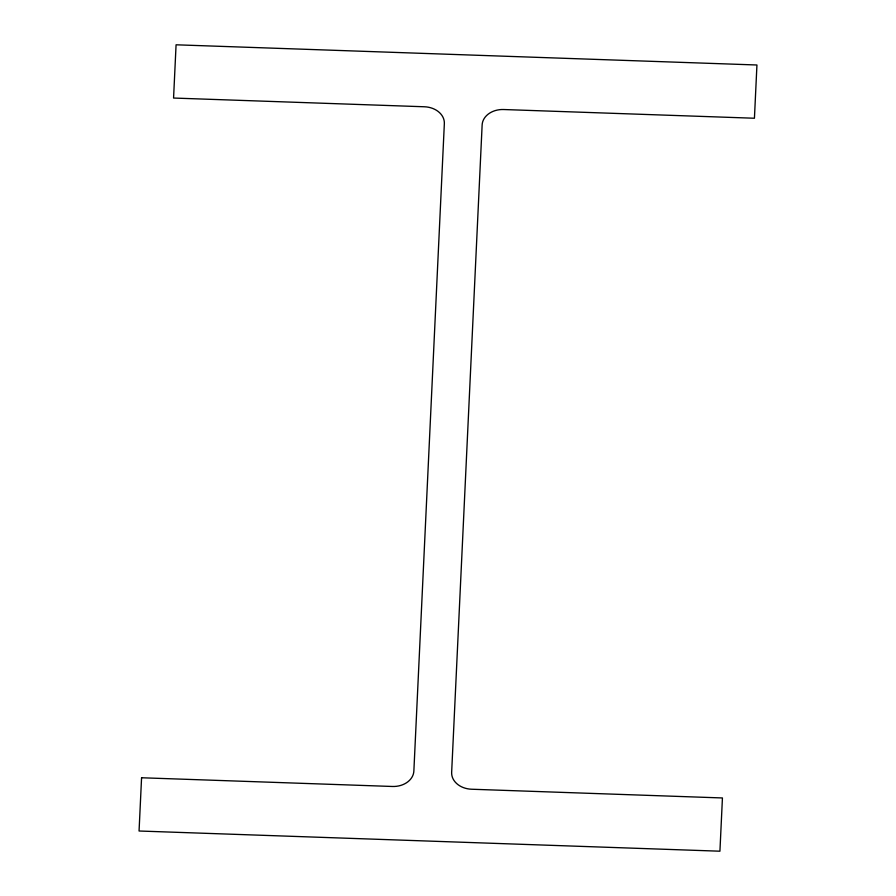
<?xml version="1.0" encoding="UTF-8"?>
<svg xmlns="http://www.w3.org/2000/svg" width="896" height="896" viewBox="0 0 896 896"><rect width="100%" height="100%" fill="white"/><g stroke="black" fill="none" stroke-linecap="round" stroke-linejoin="round"><path stroke-width="1.34" d="M141.568 777.762L139.059 831.006L719.925 851.2L722.434 797.955L471.598 789.23A20.72 16.15 0.9 0 1 451.651 772.374L482.138 124.936A20.72 16.15 0.9 0 1 503.608 109.525L754.432 118.238L756.941 64.994L176.075 44.8L173.566 98.045L424.402 106.77A20.72 16.15 0.9 0 1 444.349 123.626L413.862 771.064A20.72 16.15 0.9 0 1 392.392 786.475L141.568 777.762"/></g></svg>
